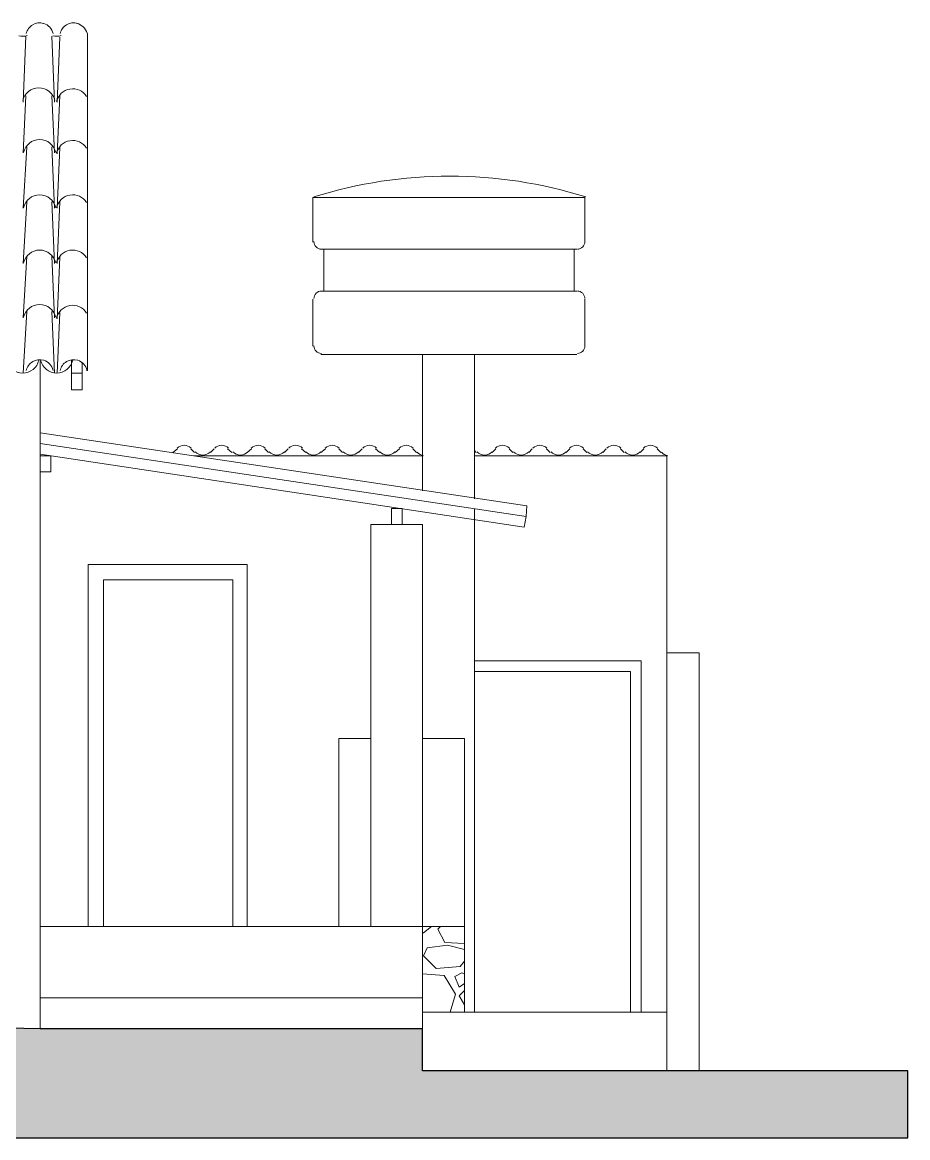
# Model space of a CAD drawing. Header units: millimetres. Extents: x 8329 to 21574, y -433 to 4921.
# Drawn here: x 17335 to 21574, y -424 to 4918 of the extents above; entities that cross this region are included whole.
import ezdxf

# ---------------------------------------------------------------- set-up
doc = ezdxf.new("R2010")
doc.units = ezdxf.units.MM
for name, color, linetype, lineweight in [('A-ALV-___-___-EXI', 250, 'Continuous', 25), ('A-BAS-___-___-EXI', 250, 'Continuous', 25), ('A-CDA-___-___-EXI', 250, 'Continuous', 25), ('A-COB-___-___-EXI', 250, 'Continuous', 25), ('A-POR-___-___-EXI', 250, 'Continuous', 25)]:
    doc.layers.add(name, color=color, linetype=linetype, lineweight=lineweight)

msp = doc.modelspace()

# ---------------------------------------------------------------- hatches: boundary and pattern name
at = {"layer": 'A-BAS-___-___-EXI', "true_color": 0xcb9898}
msp.add_hatch(color=253, dxfattribs=at).paths.add_polyline_path([(21573.6, -424.2), (21573.6, -104), (19251.7, -104), (19251.7, 96.6), (17420.7, 96.6), (10950.1, 229), (8329.5, 229), (8329.5, -424.2)])

# ---------------------------------------------------------------- linework, layer by layer
at = {"layer": 'A-ALV-___-___-EXI', "color": 28, "lineweight": 15}
for p, q in [((17420.7, 3293.5), (17420.7, 96.6)), ((19499.3, 2589.2), (19499.3, 177.7)), ((19251.7, 246), (19251.7, 96.6)), ((19251.7, 177.7), (20421.2, 177.7))]:
    msp.add_line(p, q, dxfattribs=at)
at = {"layer": 'A-ALV-___-___-EXI', "color": 28, "lineweight": 15, "flags": 128}
for points in [[(20421.2, -104), (20421.2, 1897.8), (20421.2, 2841.1), (19499.3, 2841.1)], [(17420.7, 246), (19251.7, 246), (19251.7, 2512.4), (19004.2, 2512.4), (19004.2, 587.5)], [(20421.2, 1897.8), (20574.8, 1897.8), (20574.8, -104)], [(19004.2, 1488.1), (18850.5, 1488.1), (18850.5, 587.5)], [(19251.7, 1488.1), (19452.3, 1488.1), (19452.3, 177.7)], [(17420.7, 587.5), (19251.7, 587.5), (19452.3, 587.5)], [(19251.7, 557.6), (19256, 557.6), (19294.4, 587.5)], [(19452.3, 506.4), (19358.4, 510.7), (19324.3, 574.7), (19337.1, 587.5)], [(19452.3, 421), (19431, 395.4), (19315.7, 386.9), (19256, 446.6), (19273.1, 485), (19371.2, 497.8), (19452.3, 476.5)], [(19384, 177.7), (19409.6, 263.1), (19354.2, 352.7), (19251.7, 361.3)], [(19452.3, 361.3), (19439.5, 365.5), (19405.4, 348.5), (19426.7, 297.2), (19452.3, 314.3)], [(19452.3, 280.2), (19426.7, 254.6), (19452.3, 211.9)]]:
    msp.add_lwpolyline(points, dxfattribs=at)
at = {"layer": 'A-BAS-___-___-EXI'}
msp.add_lwpolyline([(19251.7, 96.6), (17420.7, 96.6), (10950.1, 229), (8329.5, 229), (8329.5, -424.2), (21573.6, -424.2), (21573.6, -104), (19251.7, -104)], close=True, dxfattribs=at)
at = {"layer": 'A-CDA-___-___-EXI', "color": 28, "lineweight": 15}
for p, q in [((18765.1, 3831.3), (19990.1, 3831.3)), ((18777.9, 3630.7), (18777.9, 3831.3)), ((19977.3, 3630.7), (19977.3, 3831.3)), ((18726.7, 3366), (18726.7, 3592.3)), ((18765.1, 3630.7), (19990.1, 3630.7)), ((20028.5, 3366), (20028.5, 3592.3)), ((18765.1, 3327.6), (19990.1, 3327.6)), ((19251.7, 3327.6), (19251.7, 2674.6)), ((19499.3, 3327.6), (19499.3, 2636.2))]:
    msp.add_line(p, q, dxfattribs=at)
at = {"layer": 'A-CDA-___-___-EXI', "color": 28, "lineweight": 15, "flags": 128}
msp.add_lwpolyline([(18726.7, 3865.4), (18726.7, 4078.8), (20028.5, 4078.8), (20028.5, 3865.4)], dxfattribs=at)
at = {"layer": 'A-CDA-___-___-EXI', "color": 18, "lineweight": 9}
for points in [[(20032.9, 4081.3), (19609.2, 4214.6), (19154.6, 4214.6), (18730.9, 4081.3)], [(18731, 3867.6), (18731, 3847.5), (18747.2, 3831.3), (18767.3, 3831.3)], [(19992.2, 3831.3), (20012.3, 3831.3), (20028.5, 3847.5), (20028.5, 3867.6)], [(18767.3, 3630.7), (18747.2, 3630.7), (18731, 3614.4), (18731, 3594.4)], [(20028.5, 3594.4), (20028.5, 3614.4), (20012.3, 3630.7), (19992.2, 3630.7)], [(18731, 3368.2), (18731, 3348.2), (18747.2, 3331.9), (18767.3, 3331.9)], [(19992.2, 3331.9), (20012.3, 3331.9), (20028.5, 3348.2), (20028.5, 3368.2)]]:
    msp.add_open_spline(points, degree=3, dxfattribs=at)
at = {"layer": 'A-COB-___-___-EXI', "color": 28, "lineweight": 15}
for p, q in [((17339.6, 4535.5), (17352.4, 4851.4)), ((17489, 4535.5), (17476.2, 4851.4)), ((17501.8, 4535.5), (17514.6, 4847.1)), ((17339.6, 4292.2), (17352.4, 4565.4)), ((17489, 4292.2), (17476.2, 4565.4)), ((17501.8, 4288), (17514.6, 4565.4)), ((17339.6, 4027.6), (17356.7, 4322.1)), ((17489, 4027.6), (17476.2, 4322.1)), ((17501.8, 4027.6), (17514.6, 4317.8)), ((17339.6, 3763), (17356.7, 4057.5)), ((17489, 3763), (17476.2, 4057.5)), ((17501.8, 3763), (17514.6, 4057.5)), ((17339.6, 3502.6), (17356.7, 3797.1)), ((17489, 3502.6), (17476.2, 3797.1)), ((17501.8, 3498.4), (17514.6, 3792.9)), ((17339.6, 3238), (17356.7, 3532.5)), ((17489, 3238), (17476.2, 3532.5)), ((17501.8, 3238), (17514.6, 3528.2)), ((17621.3, 3238), (17621.3, 3284.9)), ((18056.6, 2858.1), (18078, 2875.2)), ((18142, 2875.2), (18159.1, 2858.1)), ((18154.8, 2841.1), (19251.7, 2841.1)), ((18235.9, 2858.1), (18253, 2875.2)), ((18317, 2875.2), (18338.3, 2858.1)), ((18432.2, 2875.2), (18410.9, 2858.1)), ((18513.3, 2858.1), (18496.3, 2875.2)), ((18607.2, 2875.2), (18590.2, 2858.1)), ((18692.6, 2858.1), (18671.2, 2875.2)), ((18786.5, 2875.2), (18765.1, 2858.1)), ((18867.6, 2858.1), (18850.5, 2875.2)), ((18961.5, 2875.2), (18944.4, 2858.1)), ((19046.8, 2858.1), (19025.5, 2875.2)), ((19140.7, 2875.2), (19119.4, 2858.1)), ((19221.8, 2858.1), (19204.8, 2875.2)), ((19507.8, 2858.1), (19499.3, 2866.7)), ((19601.7, 2875.2), (19584.6, 2858.1)), ((19682.8, 2858.1), (19665.7, 2875.2)), ((19776.7, 2875.2), (19759.6, 2858.1)), ((19862.1, 2858.1), (19845, 2875.2)), ((19956, 2875.2), (19938.9, 2858.1)), ((20037.1, 2858.1), (20020, 2875.2)), ((20131, 2875.2), (20113.9, 2858.1)), ((20216.3, 2858.1), (20199.2, 2875.2)), ((20310.2, 2875.2), (20293.1, 2858.1)), ((20391.3, 2858.1), (20374.2, 2875.2))]:
    msp.add_line(p, q, dxfattribs=at)
at = {"layer": 'A-COB-___-___-EXI', "color": 28, "lineweight": 15, "flags": 128}
for points in [[(17642.6, 3250.8), (17646.9, 3250.8), (17646.9, 4864.2)], [(17570.1, 3302), (17570.1, 3238), (17621.3, 3238), (17621.3, 3156.9), (17570.1, 3156.9), (17570.1, 3238)], [(17420.7, 2900.8), (19746.8, 2550.8), (19751.1, 2602), (17420.7, 2952)], [(19746.8, 2550.8), (19738.3, 2499.6), (17420.7, 2849.6)], [(17420.7, 2841.1), (17471.9, 2841.1), (17471.9, 2764.2), (17420.7, 2764.2)]]:
    msp.add_lwpolyline(points, dxfattribs=at)
msp.add_lwpolyline([(19102.3, 2589.2), (19153.5, 2589.2), (19153.5, 2512.4), (19102.3, 2512.4)], close=True, dxfattribs=at)
at = {"layer": 'A-COB-___-___-EXI', "color": 18, "lineweight": 9}
for points in [[(17437.1, 4912.7), (17419.5, 4917.9), (17400.7, 4915.5), (17384.9, 4906.2)], [(17599.3, 4912.7), (17581.7, 4917.9), (17562.9, 4915.5), (17547.1, 4906.2)], [(17384.9, 4906.2), (17369.2, 4897), (17358, 4881.6), (17354, 4863.8)], [(17483, 4864.3), (17477.6, 4887.1), (17460.6, 4905.4), (17438.2, 4912.4)], [(17547.1, 4906.2), (17531.4, 4897), (17520.2, 4881.6), (17516.2, 4863.8)], [(17645.5, 4866.5), (17637, 4888.6), (17619.3, 4906.1), (17596.9, 4914.4)], [(17319, 4853.6), (17332.1, 4850.4), (17345.7, 4850.6), (17358.6, 4854.3)], [(17481.2, 4853.6), (17494.2, 4850.4), (17507.9, 4850.6), (17520.8, 4854.3)], [(17414.3, 4603.8), (17377.3, 4603.8), (17345.3, 4578.2), (17337.2, 4542.2)], [(17491.3, 4542.2), (17483.2, 4578.2), (17451.1, 4603.8), (17414.3, 4603.8)], [(17563, 4598.4), (17531.5, 4592.9), (17506.4, 4569.1), (17499.4, 4537.9)], [(17643.2, 4562.7), (17626.1, 4589.7), (17594.5, 4603.8), (17563, 4598.4)], [(17418.5, 4356.3), (17381.6, 4356.3), (17349.6, 4330.6), (17341.5, 4294.6)], [(17495.6, 4294.6), (17487.4, 4330.6), (17455.4, 4356.3), (17418.5, 4356.3)], [(17563, 4350.9), (17531.5, 4345.4), (17506.4, 4321.5), (17499.4, 4290.4)], [(17643.2, 4315.2), (17626.1, 4342.2), (17594.5, 4356.3), (17563, 4350.9)], [(17418.5, 4091.6), (17381.6, 4091.6), (17349.6, 4066), (17341.5, 4030)], [(17495.6, 4030), (17487.4, 4066), (17455.4, 4091.6), (17418.5, 4091.6)], [(17563, 4090.5), (17531.5, 4085), (17506.4, 4061.2), (17499.4, 4030)], [(17643.2, 4054.8), (17626.1, 4081.8), (17594.5, 4095.9), (17563, 4090.5)], [(17418.5, 3827), (17381.6, 3827), (17349.6, 3801.4), (17341.5, 3765.4)], [(17495.6, 3765.4), (17487.4, 3801.4), (17455.4, 3827), (17418.5, 3827)], [(17563, 3825.9), (17531.5, 3820.4), (17506.4, 3796.5), (17499.4, 3765.4)], [(17643.2, 3790.2), (17626.1, 3817.2), (17594.5, 3831.3), (17563, 3825.9)], [(17418.5, 3566.6), (17381.6, 3566.6), (17349.6, 3541), (17341.5, 3505)], [(17495.6, 3505), (17487.4, 3541), (17455.4, 3566.6), (17418.5, 3566.6)], [(17563, 3561.3), (17531.5, 3555.8), (17506.4, 3531.9), (17499.4, 3500.8)], [(17643.2, 3525.6), (17626.1, 3552.6), (17594.5, 3566.6), (17563, 3561.3)], [(17260.4, 3299.6), (17268.5, 3263.6), (17300.5, 3238), (17337.4, 3238)], [(17337.4, 3238), (17374.3, 3238), (17406.3, 3263.6), (17414.5, 3299.6)], [(17384.9, 3292.9), (17369.2, 3283.6), (17358, 3268.2), (17354, 3250.4)], [(17437.1, 3299.4), (17419.5, 3304.5), (17400.7, 3302.2), (17384.9, 3292.9)], [(17422.6, 3299.6), (17430.7, 3263.6), (17462.7, 3238), (17499.6, 3238)], [(17483, 3250.9), (17477.6, 3273.8), (17460.6, 3292.1), (17438.2, 3299)], [(17499.6, 3238), (17536.5, 3238), (17568.5, 3263.6), (17576.7, 3299.6)], [(17547.1, 3292.9), (17531.4, 3283.6), (17520.2, 3268.2), (17516.2, 3250.4)], [(17599.3, 3299.4), (17581.7, 3304.5), (17562.9, 3302.2), (17547.1, 3292.9)], [(17645.1, 3250.9), (17639.8, 3273.8), (17622.7, 3292.1), (17600.4, 3299)], [(18110, 2892.3), (18097.4, 2892.3), (18085.4, 2887), (18076.9, 2877.7)], [(18143.1, 2877.7), (18134.5, 2887), (18122.5, 2892.3), (18110, 2892.3)], [(18289.2, 2892.3), (18276.6, 2892.3), (18264.6, 2887), (18256.2, 2877.7)], [(18322.3, 2877.7), (18313.8, 2887), (18301.8, 2892.3), (18289.2, 2892.3)], [(18464.2, 2892.3), (18451.6, 2892.3), (18439.6, 2887), (18431.2, 2877.7)], [(18497.3, 2877.7), (18488.8, 2887), (18476.8, 2892.3), (18464.2, 2892.3)], [(18643.5, 2892.3), (18630.9, 2892.3), (18618.9, 2887), (18610.4, 2877.7)], [(18676.6, 2877.7), (18668, 2887), (18656, 2892.3), (18643.5, 2892.3)], [(18818.5, 2892.3), (18805.9, 2892.3), (18793.9, 2887), (18785.4, 2877.7)], [(18851.6, 2877.7), (18843, 2887), (18831, 2892.3), (18818.5, 2892.3)], [(18997.8, 2892.3), (18985.2, 2892.3), (18973.2, 2887), (18964.7, 2877.7)], [(19030.8, 2877.7), (19022.3, 2887), (19010.3, 2892.3), (18997.8, 2892.3)], [(19172.8, 2892.3), (19160.2, 2892.3), (19148.2, 2887), (19139.7, 2877.7)], [(19205.8, 2877.7), (19197.3, 2887), (19185.3, 2892.3), (19172.8, 2892.3)], [(19633.7, 2892.3), (19621.1, 2892.3), (19609.1, 2887), (19600.6, 2877.7)], [(19666.8, 2877.7), (19658.2, 2887), (19646.2, 2892.3), (19633.7, 2892.3)], [(19813, 2892.3), (19800.4, 2892.3), (19788.4, 2887), (19779.9, 2877.7)], [(19846, 2877.7), (19837.5, 2887), (19825.5, 2892.3), (19813, 2892.3)], [(19988, 2892.3), (19975.4, 2892.3), (19963.4, 2887), (19954.9, 2877.7)], [(20021, 2877.7), (20012.5, 2887), (20000.5, 2892.3), (19988, 2892.3)], [(20167.2, 2892.3), (20154.6, 2892.3), (20142.6, 2887), (20134.1, 2877.7)], [(20200.3, 2877.7), (20191.8, 2887), (20179.8, 2892.3), (20167.2, 2892.3)], [(20342.2, 2892.3), (20329.6, 2892.3), (20317.6, 2887), (20309.1, 2877.7)], [(20375.3, 2877.7), (20366.8, 2887), (20354.8, 2892.3), (20342.2, 2892.3)], [(18059, 2859.4), (18059.6, 2860), (18060.2, 2860.7), (18060.8, 2861.3)], [(18163.4, 2861.3), (18172.7, 2851.1), (18185.8, 2845.3), (18199.6, 2845.3)], [(18199.6, 2845.3), (18213.4, 2845.3), (18226.5, 2851.1), (18235.8, 2861.3)], [(18342.7, 2861.3), (18351.9, 2851.1), (18365.1, 2845.3), (18378.9, 2845.3)], [(18378.9, 2845.3), (18392.6, 2845.3), (18405.7, 2851.1), (18415.1, 2861.3)], [(18517.7, 2861.3), (18526.9, 2851.1), (18540.1, 2845.3), (18553.9, 2845.3)], [(18553.9, 2845.3), (18567.6, 2845.3), (18580.7, 2851.1), (18590.1, 2861.3)], [(18692.7, 2861.3), (18701.9, 2851.1), (18715.1, 2845.3), (18728.9, 2845.3)], [(18728.9, 2845.3), (18742.6, 2845.3), (18755.7, 2851.1), (18765.1, 2861.3)], [(18871.9, 2861.3), (18881.2, 2851.1), (18894.3, 2845.3), (18908.1, 2845.3)], [(18908.1, 2845.3), (18921.9, 2845.3), (18935, 2851.1), (18944.3, 2861.3)], [(19046.9, 2861.3), (19056.2, 2851.1), (19069.3, 2845.3), (19083.1, 2845.3)], [(19083.1, 2845.3), (19096.9, 2845.3), (19110, 2851.1), (19119.3, 2861.3)], [(19225, 2858.9), (19233.2, 2850.2), (19244, 2844.3), (19255.8, 2842.1)], [(19512.1, 2861.3), (19521.4, 2851.1), (19534.5, 2845.3), (19548.4, 2845.3)], [(19548.4, 2845.3), (19562.1, 2845.3), (19575.2, 2851.1), (19584.6, 2861.3)], [(19687.1, 2861.3), (19696.4, 2851.1), (19709.5, 2845.3), (19723.3, 2845.3)], [(19723.3, 2845.3), (19737.1, 2845.3), (19750.2, 2851.1), (19759.6, 2861.3)], [(19866.4, 2861.3), (19875.7, 2851.1), (19888.8, 2845.3), (19902.6, 2845.3)], [(19902.6, 2845.3), (19916.4, 2845.3), (19929.5, 2851.1), (19938.8, 2861.3)], [(20041.4, 2861.3), (20050.7, 2851.1), (20063.8, 2845.3), (20077.6, 2845.3)], [(20077.6, 2845.3), (20091.3, 2845.3), (20104.5, 2851.1), (20113.8, 2861.3)], [(20220.7, 2861.3), (20229.9, 2851.1), (20243.1, 2845.3), (20256.9, 2845.3)], [(20256.9, 2845.3), (20270.6, 2845.3), (20283.7, 2851.1), (20293.1, 2861.3)], [(20394.5, 2858.9), (20402.7, 2850.2), (20413.5, 2844.3), (20425.3, 2842.1)]]:
    msp.add_open_spline(points, degree=3, dxfattribs=at)
at = {"layer": 'A-POR-___-___-EXI', "color": 28, "lineweight": 15, "flags": 128}
for points in [[(18410.9, 587.5), (18410.9, 2320.3), (17651.2, 2320.3), (17651.2, 587.5)], [(18342.6, 587.5), (18342.6, 2247.8), (17723.7, 2247.8), (17723.7, 587.5)], [(20297.4, 177.7), (20297.4, 1859.4), (19499.3, 1859.4)], [(20246.2, 177.7), (20246.2, 1808.2), (19499.3, 1808.2)]]:
    msp.add_lwpolyline(points, dxfattribs=at)

doc.saveas('drawing.dxf')
